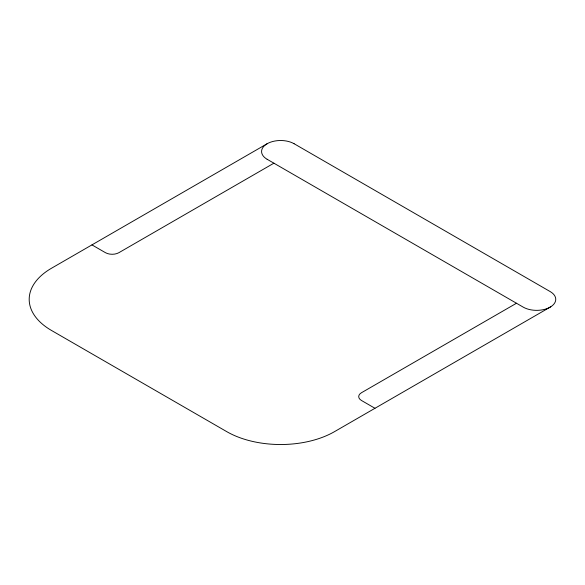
<?xml version="1.0" encoding="UTF-8"?>
<svg xmlns="http://www.w3.org/2000/svg" width="585" height="585" viewBox="0 0 585 585"><rect width="100%" height="100%" fill="white"/><g stroke="black" fill="none" stroke-linecap="round" stroke-linejoin="round"><path stroke-width="0.88" d="M294.109 143.734A19.056 11.005 0 0 0 267.155 143.734L51.524 268.23A76.24 44.014 0 0 0 51.524 330.474L226.724 431.628A76.24 44.014 0 0 0 334.54 431.628L550.785 306.781M273.897 163.186L118.909 252.669A9.528 5.499 0 0 1 105.432 252.669L91.955 244.888M516.482 303.242L361.493 392.718A9.528 5.499 0 0 0 361.493 400.498L374.97 408.286M294.087 143.72L550.2 291.586A19.056 11.005 0 0 1 550.171 307.132A19.056 11.005 0 0 1 523.217 307.132L267.133 159.281M267.155 159.296A19.056 11.005 0 0 1 267.155 143.734"/></g></svg>
